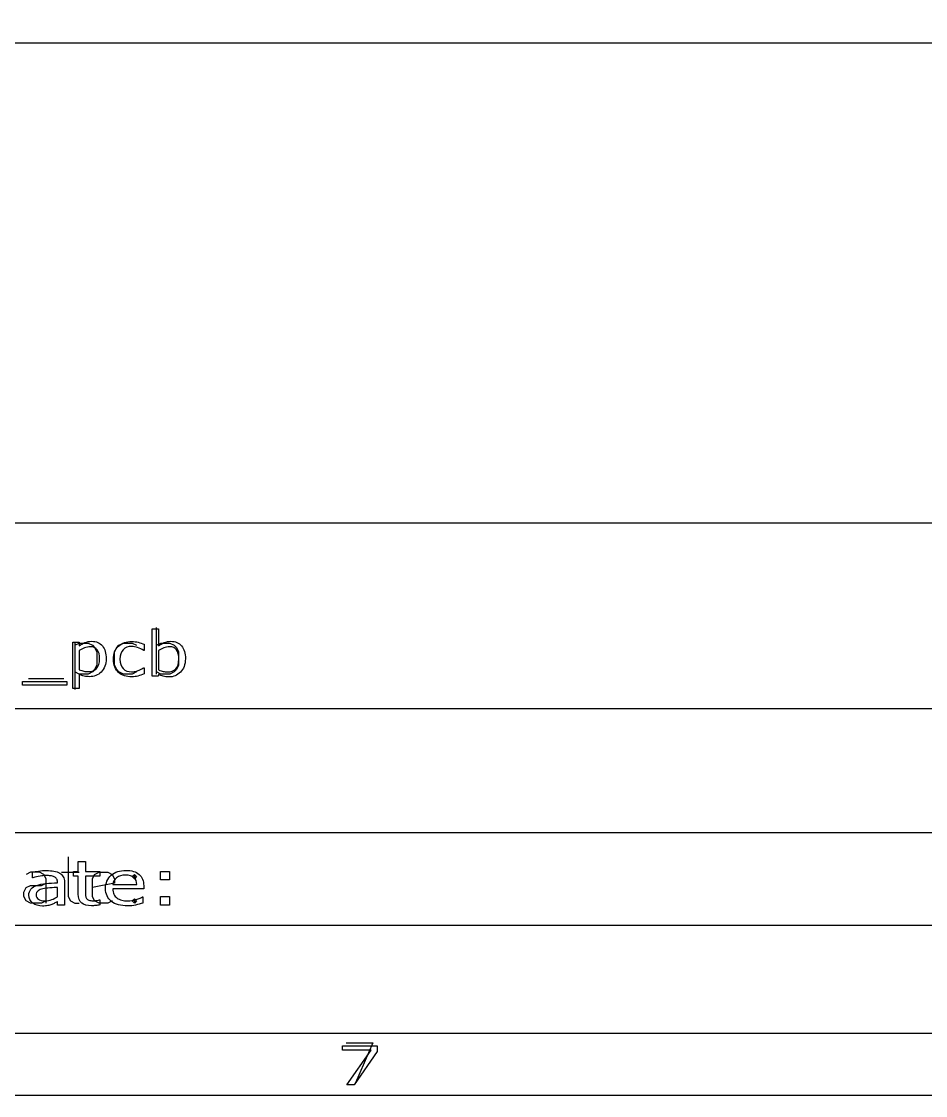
# Model space of a CAD drawing. Header units: millimetres. Extents: x 10 to 410, y 10 to 287.
# Drawn here: x 324.79 to 354.01, y 10 to 44.69 of the extents above; entities that cross this region are included whole.
import ezdxf

# ---------------------------------------------------------------- set-up
doc = ezdxf.new("R2010")
doc.units = ezdxf.units.MM
doc.layers.get('0').update_dxf_attribs({"linetype": 'CONTINUOUS'})

msp = doc.modelspace()

# ---------------------------------------------------------------- linework, layer by layer
at = {"color": 7}
for points in [[(10, 287.0022), (409.989, 287.0022), (409.989, 10), (10, 10)], [(12, 285.0022), (407.989, 285.0022), (407.989, 12), (12, 12)], [(299.989, 44), (407.989, 44), (407.989, 12), (299.989, 12)], [(327.31942, 24.10349)], [(327.53147, 24.10839)], [(329.88044, 24.0983)], [(330.09247, 24.10339)], [(326.25913, 23.25683), (324.82725, 23.25683), (324.82725, 23.37402), (326.25913, 23.37402)], [(329.57678, 16.96257), (329.28629, 16.96257), (329.28629, 17.24089), (329.57678, 17.24089)], [(325.95957, 16.41855)], [(329.57678, 16.15007), (329.28629, 16.15007), (329.28629, 16.42839), (329.57678, 16.42839)], [(336.28661, 11.42147), (335.54733, 10.35001), (335.3126, 10.35001), (336.09904, 11.4621), (335.16892, 11.4621), (335.16892, 11.61021), (336.28661, 11.61021)]]:
    msp.add_lwpolyline(points, close=True, dxfattribs=at)
for points in [[(299.989, 28.5), (407.989, 28.5)], [(329.22349, 23.60049), (329.21039, 23.54969), (329.01801, 23.54969), (329.01801, 25.06922), (329.22351, 25.06922), (329.22351, 24.52625)], [(329.1591, 23.6139), (329.1591, 25.1139)], [(326.6625, 23.60448), (326.6625, 23.14745), (326.457, 23.14745), (326.457, 24.64061), (326.6625, 24.64061), (326.6625, 24.52635)], [(326.5163, 24.6139), (326.5163, 23.1139)], [(326.5163, 24.5424), (326.6591, 24.6139), (326.9448, 24.6139), (327.0877, 24.5424), (327.1591, 24.471), (327.2305, 24.3282), (327.2305, 23.8996), (327.1591, 23.7567), (327.0877, 23.6853), (326.9448, 23.6139), (326.6591, 23.6139), (326.5163, 23.6853)], [(326.66249, 24.37201), (326.66249, 23.75384)], [(328.5163, 23.6853), (328.3734, 23.6139), (328.0877, 23.6139), (327.9448, 23.6853), (327.8734, 23.7567), (327.802, 23.8996), (327.802, 24.3282), (327.8734, 24.471), (327.9448, 24.5424), (328.0877, 24.6139), (328.3734, 24.6139), (328.5163, 24.5424)], [(328.75458, 24.57498), (328.75458, 24.37088), (328.74368, 24.37088)], [(329.1591, 24.5424), (329.302, 24.6139), (329.5877, 24.6139), (329.7305, 24.5424), (329.802, 24.471), (329.8734, 24.3282), (329.8734, 23.8996), (329.802, 23.7567), (329.7305, 23.6853), (329.5877, 23.6139), (329.302, 23.6139), (329.1591, 23.6853)], [(329.22351, 24.37175), (329.22351, 23.74675)], [(328.74374, 23.82001), (328.75464, 23.82001), (328.75455, 23.61804)], [(325.0163, 23.471), (326.1591, 23.471)], [(299.989, 22.5), (407.989, 22.5)], [(299.989, 18.5), (407.989, 18.5)], [(326.302, 17.7139), (326.302, 16.4282), (326.3734, 16.2853), (326.5163, 16.2139), (326.6591, 16.2139)], [(326.63173, 16.50631), (326.63173, 17.08639), (326.47737, 17.08639), (326.47737, 17.24069), (326.63173, 17.24069), (326.63173, 17.55416), (326.86024, 17.55416), (326.86024, 17.24069), (327.33184, 17.24069), (327.33184, 17.08639), (326.86024, 17.08639), (326.86024, 16.58932)], [(325.5877, 16.2139), (325.5877, 16.9996), (325.5163, 17.1424), (325.3734, 17.2139), (325.0877, 17.2139), (324.9448, 17.1424)], [(325.16573, 17.03121), (325.15363, 17.03121), (325.15363, 17.21773)], [(326.0877, 17.2139), (326.6591, 17.2139)], [(327.7305, 16.2853), (327.5877, 16.2139), (327.302, 16.2139), (327.1591, 16.2853), (327.0877, 16.4282), (327.0877, 16.9996), (327.1591, 17.1424), (327.302, 17.2139), (327.5877, 17.2139), (327.7305, 17.1424), (327.802, 16.9996), (327.802, 16.8567), (327.0877, 16.7139)], [(328.4448, 17.1424), (328.5163, 17.071), (328.4448, 16.9996), (328.3734, 17.071), (328.4448, 17.1424), (328.4448, 16.9996)], [(325.5877, 16.2853), (325.4448, 16.2139), (325.0877, 16.2139), (324.9448, 16.2853), (324.8734, 16.4282), (324.8734, 16.571), (324.9448, 16.7139), (325.0877, 16.7853), (325.4448, 16.7853), (325.5877, 16.8567)], [(325.95948, 16.87079), (325.95948, 16.89909)], [(325.95959, 16.41862), (325.95959, 16.72233)], [(326.18676, 16.89056), (326.18688, 16.15007)], [(327.74384, 16.81707), (328.52177, 16.81706)], [(328.74419, 16.67643), (327.74388, 16.67643)], [(328.74417, 16.77604), (328.74419, 16.67643)], [(327.31975, 16.32475), (327.33195, 16.32475), (327.33184, 16.15983)], [(328.4448, 16.3567), (328.5163, 16.2853), (328.4448, 16.2139), (328.3734, 16.2853), (328.4448, 16.3567), (328.4448, 16.2139)], [(328.70533, 16.41668), (328.71743, 16.41668), (328.71743, 16.21648)], [(326.18688, 16.15007), (325.95959, 16.15007), (325.95959, 16.26628)], [(299.989, 15.5), (407.989, 15.5)], [(335.2844, 11.7064), (336.1511, 11.7064), (335.5939, 10.4064)]]:
    msp.add_lwpolyline(points, dxfattribs=at)
for points in [[(326.84613, 24.62889), (326.914623, 24.65689), (326.987493, 24.67089), (327.06474, 24.67089)], [(327.06474, 24.67089), (327.211933, 24.67089), (327.326337, 24.621087), (327.40795, 24.52148)], [(327.92824, 24.51354), (328.038273, 24.6151), (328.183283, 24.66588), (328.36327, 24.66588)], [(328.36327, 24.66588), (328.433223, 24.66588), (328.50172, 24.65708), (328.56876, 24.63948)], [(328.56876, 24.63948), (328.636533, 24.62188), (328.698473, 24.60038), (328.75458, 24.57498)], [(329.40714, 24.62977), (329.472007, 24.657103), (329.544877, 24.67077), (329.62575, 24.67077)], [(329.62575, 24.67077), (329.77003, 24.67077), (329.883703, 24.621293), (329.96677, 24.52234)], [(326.83409, 24.46181), (326.774357, 24.43901), (326.717157, 24.409077), (326.66249, 24.37201)], [(326.6625, 24.52635), (326.717167, 24.56735), (326.778377, 24.60153), (326.84613, 24.62889)], [(327.01226, 24.49601), (326.95326, 24.49601), (326.89387, 24.48461), (326.83409, 24.46181)], [(327.24399, 24.39831), (327.193723, 24.463443), (327.11648, 24.49601), (327.01226, 24.49601)], [(327.31939, 24.10339), (327.31939, 24.234903), (327.294257, 24.33321), (327.24399, 24.39831)], [(327.40795, 24.52148), (327.490297, 24.42252), (327.53147, 24.284823), (327.53147, 24.10839)], [(327.76428, 24.09362), (327.76428, 24.272), (327.818933, 24.411973), (327.92824, 24.51354)], [(328.07802, 24.4011), (328.01098, 24.33144), (327.97746, 24.228903), (327.97746, 24.09349)], [(328.35456, 24.50657), (328.237967, 24.50657), (328.145787, 24.471413), (328.07802, 24.4011)], [(328.54912, 24.47147), (328.482787, 24.49487), (328.417933, 24.50657), (328.35456, 24.50657)], [(328.74368, 24.37088), (328.681013, 24.41448), (328.61616, 24.44801), (328.54912, 24.47147)], [(329.22351, 24.52625), (329.281043, 24.568583), (329.342253, 24.60309), (329.40714, 24.62977)], [(329.39402, 24.46065), (329.33282, 24.43785), (329.275983, 24.408217), (329.22351, 24.37175)], [(329.57547, 24.49585), (329.515737, 24.49585), (329.455253, 24.484117), (329.39402, 24.46065)], [(329.80828, 24.39429), (329.760213, 24.461997), (329.68261, 24.49585), (329.57547, 24.49585)], [(329.88038, 24.09839), (329.88038, 24.228597), (329.856347, 24.32723), (329.80828, 24.39429)], [(329.96677, 24.52234), (330.05057, 24.42338), (330.09247, 24.28373), (330.09247, 24.10339)], [(327.22322, 23.79685), (327.287353, 23.865863), (327.31942, 23.968077), (327.31942, 24.10349)], [(327.53144, 24.10839), (327.53144, 24.01985), (327.51724, 23.938797), (327.48884, 23.86523)], [(327.80798, 23.84264), (327.778847, 23.914253), (327.76428, 23.997913), (327.76428, 24.09362)], [(327.97746, 24.09349), (327.97746, 23.961977), (328.01026, 23.860737), (328.07586, 23.78977)], [(329.78314, 23.78385), (329.848007, 23.850903), (329.88044, 23.95572), (329.88044, 24.0983)], [(330.09243, 24.10339), (330.09243, 24.012243), (330.077863, 23.930213), (330.04873, 23.8573)], [(326.66249, 23.75384), (326.720757, 23.73044), (326.77067, 23.714507), (326.81223, 23.70604)], [(326.8188, 23.54688), (326.7678, 23.55928), (326.7157, 23.57848), (326.6625, 23.60448)], [(326.81223, 23.70604), (326.854497, 23.697573), (326.902227, 23.69334), (326.95542, 23.69334)], [(326.95542, 23.69334), (327.069827, 23.69334), (327.159093, 23.727843), (327.22322, 23.79685)], [(327.3686, 23.67968), (327.320533, 23.63148), (327.263697, 23.594047), (327.19809, 23.56738)], [(327.48884, 23.86523), (327.46044, 23.792317), (327.42036, 23.730467), (327.3686, 23.67968)], [(327.93149, 23.6649), (327.87829, 23.711767), (327.83712, 23.771013), (327.80798, 23.84264)], [(328.12059, 23.55944), (328.04699, 23.58284), (327.983957, 23.617993), (327.93149, 23.6649)], [(328.07586, 23.78977), (328.142193, 23.719463), (328.235103, 23.68431), (328.35459, 23.68431)], [(328.35459, 23.68431), (328.396123, 23.68431), (328.438387, 23.689177), (328.48138, 23.69891)], [(328.48138, 23.69891), (328.52438, 23.70871), (328.563, 23.72141), (328.59724, 23.73701)], [(328.75455, 23.61804), (328.68605, 23.588773), (328.620833, 23.565973), (328.5589, 23.54964)], [(328.59724, 23.73701), (328.627107, 23.750677), (328.655173, 23.76501), (328.68144, 23.78001)], [(328.68144, 23.78001), (328.707707, 23.79561), (328.728473, 23.808943), (328.74374, 23.82001)], [(329.37651, 23.54189), (329.324777, 23.556223), (329.27377, 23.575757), (329.22349, 23.60049)], [(329.22351, 23.74675), (329.281777, 23.723283), (329.33169, 23.707017), (329.37325, 23.69795)], [(329.37325, 23.69795), (329.415517, 23.688817), (329.463247, 23.68425), (329.51644, 23.68425)], [(329.51644, 23.68425), (329.63012, 23.68425), (329.71902, 23.71745), (329.78314, 23.78385)], [(329.93287, 23.6737), (329.881137, 23.6223), (329.8243, 23.583563), (329.76236, 23.55749)], [(330.04873, 23.8573), (330.02033, 23.78438), (329.98171, 23.72318), (329.93287, 23.6737)], [(326.9915, 23.52828), (326.9281, 23.52828), (326.870533, 23.53448), (326.8188, 23.54688)], [(327.19809, 23.56738), (327.133223, 23.541313), (327.06436, 23.52828), (326.9915, 23.52828)], [(328.36324, 23.52524), (328.275067, 23.52524), (328.194183, 23.53664), (328.12059, 23.55944)], [(328.5589, 23.54964), (328.4977, 23.533373), (328.43248, 23.52524), (328.36324, 23.52524)], [(329.55796, 23.51939), (329.488733, 23.51939), (329.42825, 23.52689), (329.37651, 23.54189)], [(329.76236, 23.55749), (329.700427, 23.53209), (329.632293, 23.51939), (329.55796, 23.51939)], [(325.15363, 17.21773), (325.198163, 17.22753), (325.262583, 17.238263), (325.34689, 17.24993)], [(325.39424, 17.08591), (325.3205, 17.07351), (325.24433, 17.055277), (325.16573, 17.03121)], [(325.34689, 17.24993), (325.431157, 17.261663), (325.514213, 17.26753), (325.59606, 17.26753)], [(325.59479, 17.10541), (325.534857, 17.10541), (325.468007, 17.09891), (325.39424, 17.08591)], [(325.737, 17.09741), (325.6916, 17.102743), (325.644197, 17.10541), (325.59479, 17.10541)], [(325.59606, 17.26753), (325.691673, 17.26753), (325.774727, 17.26103), (325.84522, 17.24803)], [(325.85368, 17.06711), (325.82128, 17.08211), (325.782387, 17.09221), (325.737, 17.09741)], [(325.84522, 17.24803), (325.916527, 17.23563), (325.97811, 17.21413), (326.02997, 17.18353)], [(325.93148, 17.00261), (325.91368, 17.029943), (325.887747, 17.051443), (325.85368, 17.06711)], [(325.95948, 16.89909), (325.95948, 16.940757), (325.950147, 16.975263), (325.93148, 17.00261)], [(326.02997, 17.18353), (326.081037, 17.153597), (326.119933, 17.11486), (326.14666, 17.06732)], [(326.14666, 17.06732), (326.173393, 17.019787), (326.18676, 16.960867), (326.18676, 16.89056)], [(327.5117, 16.68913), (327.5117, 16.867517), (327.57207, 17.009117), (327.69281, 17.11393)], [(327.69281, 17.11393), (327.81435, 17.21875), (327.97398, 17.27116), (328.1717, 17.27116)], [(327.8666, 17.03289), (327.79448, 16.974957), (327.75356, 16.903017), (327.74384, 16.81707)], [(328.15952, 17.11979), (328.037167, 17.11979), (327.939527, 17.090823), (327.8666, 17.03289)], [(328.43057, 17.04069), (328.371437, 17.093423), (328.281087, 17.11979), (328.15952, 17.11979)], [(328.1717, 17.27116), (328.354827, 17.27116), (328.495817, 17.22819), (328.59467, 17.14225)], [(328.52177, 16.81706), (328.521103, 16.913413), (328.490703, 16.987957), (328.43057, 17.04069)], [(328.59467, 17.14225), (328.694337, 17.056317), (328.74417, 16.934247), (328.74417, 16.77604)], [(325.03333, 16.4665), (325.03333, 16.549187), (325.055197, 16.61592), (325.09893, 16.6667)], [(325.09893, 16.6667), (325.143463, 16.718167), (325.20667, 16.75853), (325.28855, 16.78779)], [(325.28855, 16.78779), (325.371197, 16.817057), (325.470457, 16.836923), (325.58633, 16.84739)], [(325.48921, 16.67933), (325.423543, 16.66433), (325.370467, 16.640897), (325.32998, 16.60903)], [(325.71285, 16.70763), (325.618857, 16.700963), (325.54431, 16.69153), (325.48921, 16.67933)], [(325.58633, 16.84739), (325.702203, 16.85779), (325.826587, 16.86559), (325.95948, 16.87079)], [(325.95959, 16.72233), (325.889903, 16.718997), (325.807657, 16.714097), (325.71285, 16.70763)], [(327.70131, 16.27116), (327.574903, 16.369467), (327.5117, 16.50879), (327.5117, 16.68913)], [(327.74388, 16.67643), (327.74388, 16.609377), (327.756447, 16.550783), (327.78158, 16.50065)], [(325.16095, 16.21748), (325.07587, 16.282613), (325.03333, 16.36562), (325.03333, 16.4665)], [(325.32998, 16.60903), (325.289447, 16.577763), (325.26918, 16.53447), (325.26918, 16.47915)], [(325.26918, 16.47915), (325.26918, 16.416683), (325.29268, 16.369483), (325.33968, 16.33755)], [(325.33968, 16.33755), (325.38668, 16.306283), (325.458393, 16.29065), (325.55482, 16.29065)], [(325.55482, 16.29065), (325.63504, 16.29065), (325.708373, 16.303017), (325.77482, 16.32775)], [(325.77482, 16.32775), (325.841287, 16.35315), (325.90287, 16.383417), (325.95957, 16.41855)], [(326.73991, 16.21823), (326.66779, 16.278097), (326.63173, 16.374123), (326.63173, 16.50631)], [(326.86024, 16.58932), (326.86024, 16.532053), (326.861907, 16.48713), (326.86524, 16.45455)], [(326.86524, 16.45455), (326.868573, 16.422683), (326.879907, 16.39275), (326.89924, 16.36475)], [(326.89924, 16.36475), (326.91704, 16.338683), (326.94134, 16.319483), (326.97214, 16.30715)], [(326.97214, 16.30715), (327.00374, 16.295417), (327.051547, 16.28955), (327.11556, 16.28955)], [(327.23225, 16.30225), (327.272783, 16.311383), (327.30195, 16.318883), (327.31975, 16.32475)], [(327.78158, 16.50065), (327.806713, 16.451183), (327.841153, 16.410493), (327.8849, 16.37858)], [(327.8849, 16.37858), (327.927033, 16.347313), (327.976867, 16.32388), (328.0344, 16.30828)], [(328.0344, 16.30828), (328.092733, 16.29268), (328.156747, 16.28488), (328.22644, 16.28488)], [(328.22644, 16.28488), (328.318813, 16.28488), (328.411593, 16.299513), (328.50478, 16.32878)], [(328.50478, 16.32878), (328.598773, 16.358713), (328.665623, 16.388013), (328.70533, 16.41668)], [(325.47211, 16.11978), (325.349757, 16.11978), (325.246037, 16.152347), (325.16095, 16.21748)], [(325.64592, 16.13538), (325.59652, 16.12498), (325.538583, 16.11978), (325.47211, 16.11978)], [(325.77719, 16.17248), (325.739123, 16.15748), (325.695367, 16.145113), (325.64592, 16.13538)], [(325.87689, 16.21938), (325.84289, 16.199847), (325.809657, 16.184213), (325.77719, 16.17248)], [(325.95959, 16.26628), (325.939323, 16.255213), (325.911757, 16.23958), (325.87689, 16.21938)], [(327.05593, 16.12833), (326.917363, 16.12833), (326.812023, 16.158297), (326.73991, 16.21823)], [(327.19084, 16.13733), (327.140573, 16.13133), (327.095603, 16.12833), (327.05593, 16.12833)], [(327.11556, 16.28955), (327.152827, 16.28955), (327.191723, 16.293783), (327.23225, 16.30225)], [(327.33184, 16.15983), (327.288907, 16.150697), (327.241907, 16.143197), (327.19084, 16.13733)], [(328.22882, 16.12468), (328.00356, 16.12468), (327.827723, 16.173507), (327.70131, 16.27116)], [(328.48164, 16.15108), (328.40142, 16.13348), (328.317147, 16.12468), (328.22882, 16.12468)], [(328.71743, 16.21648), (328.640457, 16.190413), (328.56186, 16.168613), (328.48164, 16.15108)]]:
    msp.add_open_spline(points, degree=3, dxfattribs=at)

doc.saveas('drawing.dxf')
